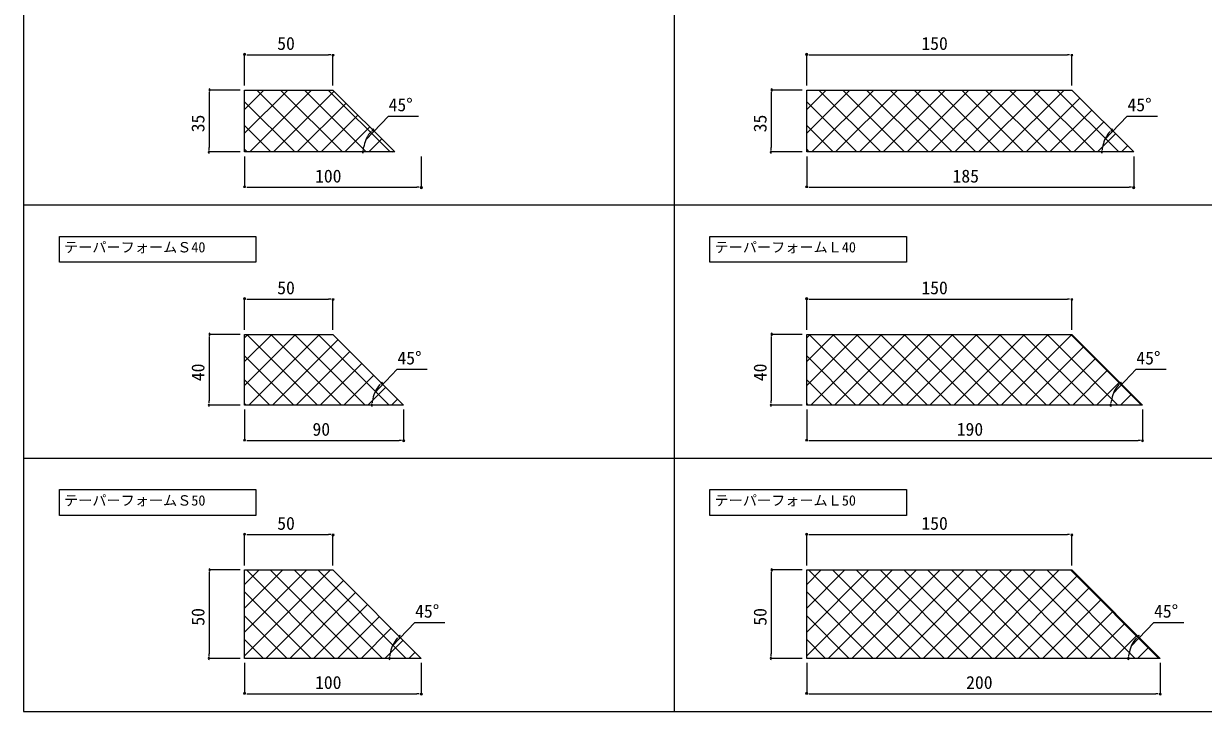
# Model space of a CAD drawing. Units: millimetres on the paper. Extents: x -552 to 552, y -382 to 382.
# Drawn here: x -552 to 115, y -382 to 7 of the extents above; entities that cross this region are included whole.
import ezdxf
from ezdxf.enums import TextEntityAlignment as Align

# ---------------------------------------------------------------- set-up
doc = ezdxf.new("R2010")
doc.units = ezdxf.units.MM
for name, color, linetype, lineweight in [('0-0_0', 7, 'Continuous', 25), ('0-1_WAKU', 7, 'Continuous', 18), ('0-3_MOJI', 7, 'Continuous', 18), ('0-4_sunpo', 7, 'Continuous', 18), ('0-5_HATCH', 9, 'Continuous', 18), ('0-6_dannnetu', 6, 'Continuous', 18)]:
    doc.layers.add(name, color=color, linetype=linetype, lineweight=lineweight)
doc.styles.add('ＭＳ ゴシック', font='')
doc.styles.get('ＭＳ ゴシック').set_extended_font_data('MS Gothic')

msp = doc.modelspace()

# ---------------------------------------------------------------- linework, layer by layer
at = {"layer": '0-0_0', "lineweight": 18}
for p, q in [((-183.971, 334.008), (-183.971, -381.992)), ((-551.971, -95.592), (552.029, -95.592)), ((-551.971, -238.792), (552.029, -238.792))]:
    msp.add_line(p, q, dxfattribs=at)
at = {"layer": '0-0_0'}
for p, q in [((-427.596, -10.592), (-426.346, -10.592)), ((-425.721, -10.592), (-424.471, -10.592)), ((-378.221, -10.592), (-379.471, -10.592)), ((-376.346, -10.592), (-377.596, -10.592)), ((-109.596, -10.592), (-108.346, -10.592)), ((-107.721, -10.592), (-106.471, -10.592)), ((39.779, -10.592), (38.529, -10.592)), ((41.654, -10.592), (40.404, -10.592)), ((-446.971, -29.967), (-446.971, -31.217)), ((-446.971, -31.842), (-446.971, -33.092)), ((-128.971, -29.967), (-128.971, -31.217)), ((-128.971, -31.842), (-128.971, -33.092)), ((-354.146, -52.535), (-354.965, -53.479)), ((63.854, -52.535), (63.035, -53.479)), ((-355.375, -53.951), (-356.195, -54.895)), ((62.625, -53.951), (61.805, -54.895)), ((-446.971, -64.342), (-446.971, -63.092)), ((-446.971, -66.217), (-446.971, -64.967)), ((-359.812, -66.215), (-359.724, -64.968)), ((-359.68, -64.345), (-359.592, -63.098)), ((-128.971, -64.342), (-128.971, -63.092)), ((-128.971, -66.217), (-128.971, -64.967)), ((58.188, -66.215), (58.276, -64.968)), ((58.32, -64.345), (58.408, -63.098)), ((-427.596, -85.592), (-426.346, -85.592)), ((-425.721, -85.592), (-424.471, -85.592)), ((-328.221, -85.592), (-329.471, -85.592)), ((-326.346, -85.592), (-327.596, -85.592)), ((-109.596, -85.592), (-108.346, -85.592)), ((-107.721, -85.592), (-106.471, -85.592)), ((74.779, -85.592), (73.529, -85.592)), ((76.654, -85.592), (75.404, -85.592)), ((-427.596, -148.792), (-426.346, -148.792)), ((-425.721, -148.792), (-424.471, -148.792)), ((-378.221, -148.792), (-379.471, -148.792)), ((-376.346, -148.792), (-377.596, -148.792)), ((-109.596, -148.792), (-108.346, -148.792)), ((-107.721, -148.792), (-106.471, -148.792)), ((39.779, -148.792), (38.529, -148.792)), ((41.654, -148.792), (40.404, -148.792)), ((-446.971, -168.167), (-446.971, -169.417)), ((-446.971, -170.042), (-446.971, -171.292)), ((-128.971, -168.167), (-128.971, -169.417)), ((-128.971, -170.042), (-128.971, -171.292)), ((-350.375, -197.151), (-351.195, -198.095)), ((-349.146, -195.735), (-349.965, -196.679)), ((67.625, -197.151), (66.805, -198.095)), ((68.854, -195.735), (68.035, -196.679)), ((-446.971, -207.542), (-446.971, -206.292)), ((-354.68, -207.545), (-354.592, -206.298)), ((-128.971, -207.542), (-128.971, -206.292)), ((63.32, -207.545), (63.408, -206.298)), ((-446.971, -209.417), (-446.971, -208.167)), ((-354.812, -209.415), (-354.724, -208.168)), ((-128.971, -209.417), (-128.971, -208.167)), ((63.188, -209.415), (63.276, -208.168)), ((-427.596, -228.792), (-426.346, -228.792)), ((-425.721, -228.792), (-424.471, -228.792)), ((-338.221, -228.792), (-339.471, -228.792)), ((-336.346, -228.792), (-337.596, -228.792)), ((-109.596, -228.792), (-108.346, -228.792)), ((-107.721, -228.792), (-106.471, -228.792)), ((79.779, -228.792), (78.529, -228.792)), ((81.654, -228.792), (80.404, -228.792)), ((-427.596, -281.992), (-426.346, -281.992)), ((-425.721, -281.992), (-424.471, -281.992)), ((-378.221, -281.992), (-379.471, -281.992)), ((-376.346, -281.992), (-377.596, -281.992)), ((-109.596, -281.992), (-108.346, -281.992)), ((-107.721, -281.992), (-106.471, -281.992)), ((39.779, -281.992), (38.529, -281.992)), ((41.654, -281.992), (40.404, -281.992)), ((-446.971, -301.367), (-446.971, -302.617)), ((-446.971, -303.242), (-446.971, -304.492)), ((-128.971, -301.367), (-128.971, -302.617)), ((-128.971, -303.242), (-128.971, -304.492)), ((-340.375, -340.351), (-341.195, -341.295)), ((-339.146, -338.935), (-339.965, -339.879)), ((77.625, -340.351), (76.805, -341.295)), ((78.854, -338.935), (78.035, -339.879)), ((-446.971, -350.742), (-446.971, -349.492)), ((-446.971, -352.617), (-446.971, -351.367)), ((-344.812, -352.615), (-344.724, -351.368)), ((-344.68, -350.745), (-344.592, -349.498)), ((-128.971, -350.742), (-128.971, -349.492)), ((-128.971, -352.617), (-128.971, -351.367)), ((73.188, -352.615), (73.276, -351.368)), ((73.32, -350.745), (73.408, -349.498)), ((-427.596, -371.992), (-426.346, -371.992)), ((-425.721, -371.992), (-424.471, -371.992)), ((-328.221, -371.992), (-329.471, -371.992)), ((-326.346, -371.992), (-327.596, -371.992)), ((-109.596, -371.992), (-108.346, -371.992)), ((-107.721, -371.992), (-106.471, -371.992)), ((89.779, -371.992), (88.529, -371.992)), ((91.654, -371.992), (90.404, -371.992))]:
    msp.add_line(p, q, dxfattribs=at)
for centre, start, end in [((-426.971, -10.592), 0, 180), ((-376.971, -10.592), 180, 0), ((-108.971, -10.592), 0, 180), ((41.029, -10.592), 180, 0), ((-446.971, -30.592), 270, 90), ((-128.971, -30.592), 270, 90), ((-354.555, -53.007), 229.02753, 49.02753), ((63.445, -53.007), 229.02753, 49.02753), ((-446.971, -65.592), 90, 270), ((-359.768, -65.592), 85.97247, 265.97247), ((-128.971, -65.592), 90, 270), ((58.232, -65.592), 85.97247, 265.97247), ((-426.971, -85.592), 0, 180), ((-326.971, -85.592), 180, 0), ((-108.971, -85.592), 0, 180), ((76.029, -85.592), 180, 0), ((-426.971, -148.792), 0, 180), ((-376.971, -148.792), 180, 0), ((-108.971, -148.792), 0, 180), ((41.029, -148.792), 180, 0), ((-446.971, -168.792), 270, 90), ((-128.971, -168.792), 270, 90), ((-349.555, -196.207), 229.02753, 49.02753), ((68.445, -196.207), 229.02753, 49.02753), ((-446.971, -208.792), 90, 270), ((-354.768, -208.792), 85.97247, 265.97247), ((-128.971, -208.792), 90, 270), ((63.232, -208.792), 85.97247, 265.97247), ((-426.971, -228.792), 0, 180), ((-336.971, -228.792), 180, 0), ((-108.971, -228.792), 0, 180), ((81.029, -228.792), 180, 0), ((-426.971, -281.992), 0, 180), ((-376.971, -281.992), 180, 0), ((-108.971, -281.992), 0, 180), ((41.029, -281.992), 180, 0), ((-446.971, -301.992), 270, 90), ((-128.971, -301.992), 270, 90), ((-339.555, -339.407), 229.02753, 49.02753), ((78.445, -339.407), 229.02753, 49.02753), ((-446.971, -351.992), 90, 270), ((-344.768, -351.992), 85.97247, 265.97247), ((-128.971, -351.992), 90, 270), ((73.232, -351.992), 85.97247, 265.97247), ((-426.971, -371.992), 0, 180), ((-326.971, -371.992), 180, 0), ((-108.971, -371.992), 0, 180), ((91.029, -371.992), 180, 0)]:
    msp.add_arc(centre, 0.625, start, end, dxfattribs=at)
at = {"layer": '0-1_WAKU'}
msp.add_lwpolyline([(-551.971, -381.992), (552.029, -381.992), (552.029, 382.008), (-551.971, 382.008)], close=True, dxfattribs=at)
at = {"layer": '0-3_MOJI'}
for points in [[(-531.687, -113.362), (-420.531, -113.362), (-420.531, -127.943), (-531.687, -127.943)], [(-163.687, -113.362), (-52.531, -113.362), (-52.531, -127.943), (-163.687, -127.943)], [(-531.687, -256.562), (-420.531, -256.562), (-420.531, -271.143), (-531.687, -271.143)], [(-163.687, -256.562), (-52.531, -256.562), (-52.531, -271.143), (-163.687, -271.143)]]:
    msp.add_lwpolyline(points, close=True, dxfattribs=at)
at = {"layer": '0-4_sunpo'}
for p, q in [((-426.971, -28.092), (-426.971, -10.592)), ((-424.471, -10.592), (-379.471, -10.592)), ((-376.971, -28.092), (-376.971, -10.592)), ((-108.971, -28.092), (-108.971, -10.592)), ((-106.471, -10.592), (38.529, -10.592)), ((41.029, -28.092), (41.029, -10.592)), ((-429.471, -30.592), (-446.971, -30.592)), ((-446.971, -33.092), (-446.971, -63.092)), ((-111.471, -30.592), (-128.971, -30.592)), ((-128.971, -33.092), (-128.971, -63.092)), ((-429.471, -65.592), (-446.971, -65.592)), ((-111.471, -65.592), (-128.971, -65.592)), ((-426.971, -68.092), (-426.971, -85.592)), ((-326.971, -68.092), (-326.971, -85.592)), ((-108.971, -68.092), (-108.971, -85.592)), ((76.029, -68.092), (76.029, -85.592)), ((-424.471, -85.592), (-329.471, -85.592)), ((-106.471, -85.592), (73.529, -85.592)), ((-426.971, -166.292), (-426.971, -148.792)), ((-424.471, -148.792), (-379.471, -148.792)), ((-376.971, -166.292), (-376.971, -148.792)), ((-108.971, -166.292), (-108.971, -148.792)), ((-106.471, -148.792), (38.529, -148.792)), ((41.029, -166.292), (41.029, -148.792)), ((-429.471, -168.792), (-446.971, -168.792)), ((-446.971, -171.292), (-446.971, -206.292)), ((-111.471, -168.792), (-128.971, -168.792)), ((-128.971, -171.292), (-128.971, -206.292)), ((-429.471, -208.792), (-446.971, -208.792)), ((-426.971, -211.292), (-426.971, -228.792)), ((-336.971, -211.292), (-336.971, -228.792)), ((-111.471, -208.792), (-128.971, -208.792)), ((-108.971, -211.292), (-108.971, -228.792)), ((81.029, -211.292), (81.029, -228.792)), ((-424.471, -228.792), (-339.471, -228.792)), ((-106.471, -228.792), (78.529, -228.792)), ((-426.971, -299.492), (-426.971, -281.992)), ((-424.471, -281.992), (-379.471, -281.992)), ((-376.971, -299.492), (-376.971, -281.992)), ((-108.971, -299.492), (-108.971, -281.992)), ((-106.471, -281.992), (38.529, -281.992)), ((41.029, -299.492), (41.029, -281.992)), ((-429.471, -301.992), (-446.971, -301.992)), ((-446.971, -304.492), (-446.971, -349.492)), ((-111.471, -301.992), (-128.971, -301.992)), ((-128.971, -304.492), (-128.971, -349.492)), ((-429.471, -351.992), (-446.971, -351.992)), ((-111.471, -351.992), (-128.971, -351.992)), ((-426.971, -354.492), (-426.971, -371.992)), ((-326.971, -354.492), (-326.971, -371.992)), ((-108.971, -354.492), (-108.971, -371.992)), ((91.029, -354.492), (91.029, -371.992)), ((-424.471, -371.992), (-329.471, -371.992)), ((-106.471, -371.992), (88.529, -371.992))]:
    msp.add_line(p, q, dxfattribs=at)
for points in [[(-358.413, -58.781), (-345.581, -45.277), (-328.584, -45.277)], [(59.587, -58.781), (72.419, -45.277), (89.416, -45.277)], [(-353.413, -201.981), (-340.581, -188.477), (-323.584, -188.477)], [(64.587, -201.981), (77.419, -188.477), (94.416, -188.477)], [(-343.413, -345.181), (-330.581, -331.677), (-313.584, -331.677)], [(74.587, -345.181), (87.419, -331.677), (104.416, -331.677)]]:
    msp.add_lwpolyline(points, dxfattribs=at)
for centre in [(-341.971, -65.592), (76.029, -65.592), (-336.971, -208.792), (81.029, -208.792), (-326.971, -351.992), (91.029, -351.992)]:
    msp.add_arc(centre, 17.797, 143.05506, 171.94494, dxfattribs=at)
at = {"layer": '0-5_HATCH'}
for p, q in [((-426.971, -41.557), (-416.006, -30.592)), ((-426.971, -55.027), (-402.536, -30.592)), ((-424.065, -65.592), (-389.065, -30.592)), ((-385.084, -65.592), (-420.084, -30.592)), ((-410.595, -65.592), (-376.283, -31.28)), ((-371.614, -65.592), (-406.614, -30.592)), ((-358.144, -65.592), (-393.144, -30.592)), ((-344.673, -65.592), (-379.673, -30.592)), ((-108.971, -41.557), (-98.006, -30.592)), ((-108.971, -55.027), (-84.536, -30.592)), ((-106.065, -65.592), (-71.065, -30.592)), ((-67.084, -65.592), (-102.084, -30.592)), ((-92.595, -65.592), (-57.595, -30.592)), ((-53.614, -65.592), (-88.614, -30.592)), ((-79.125, -65.592), (-44.125, -30.592)), ((-40.144, -65.592), (-75.144, -30.592)), ((-65.654, -65.592), (-30.654, -30.592)), ((-26.673, -65.592), (-61.673, -30.592)), ((-52.184, -65.592), (-17.184, -30.592)), ((-13.203, -65.592), (-48.203, -30.592)), ((-38.713, -65.592), (-3.713, -30.592)), ((0.268, -65.592), (-34.732, -30.592)), ((-25.243, -65.592), (9.757, -30.592)), ((13.738, -65.592), (-21.262, -30.592)), ((-11.773, -65.592), (23.227, -30.592)), ((27.208, -65.592), (-7.792, -30.592)), ((1.698, -65.592), (36.698, -30.592)), ((40.679, -65.592), (5.679, -30.592)), ((54.149, -65.592), (19.149, -30.592)), ((67.62, -65.592), (32.62, -30.592)), ((-398.555, -65.592), (-426.971, -37.176)), ((-397.125, -65.592), (-369.548, -38.015)), ((-80.555, -65.592), (-108.971, -37.176)), ((15.168, -65.592), (45.599, -35.161)), ((-383.654, -65.592), (-362.813, -44.75)), ((28.638, -65.592), (52.334, -41.897)), ((-412.025, -65.592), (-426.971, -50.646)), ((-370.184, -65.592), (-356.077, -51.485)), ((-94.025, -65.592), (-108.971, -50.646)), ((42.109, -65.592), (59.069, -48.632)), ((-356.713, -65.592), (-349.342, -58.221)), ((55.579, -65.592), (65.804, -55.367)), ((-425.495, -65.592), (-426.971, -64.117)), ((-343.243, -65.592), (-342.607, -64.956)), ((-107.495, -65.592), (-108.971, -64.117)), ((69.05, -65.592), (72.539, -62.102)), ((-426.971, -170.713), (-425.05, -168.792)), ((-426.971, -184.183), (-411.579, -168.792)), ((-426.971, -197.654), (-398.109, -168.792)), ((-385.657, -208.792), (-425.657, -168.792)), ((-424.638, -208.792), (-384.638, -168.792)), ((-372.187, -208.792), (-412.187, -168.792)), ((-411.168, -208.792), (-374.069, -171.693)), ((-358.717, -208.792), (-398.717, -168.792)), ((-345.246, -208.792), (-385.246, -168.792)), ((-108.971, -170.713), (-107.05, -168.792)), ((-108.971, -184.183), (-93.579, -168.792)), ((-108.971, -197.654), (-80.109, -168.792)), ((-67.657, -208.792), (-107.657, -168.792)), ((-106.638, -208.792), (-66.638, -168.792)), ((-54.187, -208.792), (-94.187, -168.792)), ((-93.168, -208.792), (-53.168, -168.792)), ((-40.717, -208.792), (-80.717, -168.792)), ((-79.698, -208.792), (-39.698, -168.792)), ((-27.246, -208.792), (-67.246, -168.792)), ((-66.227, -208.792), (-26.227, -168.792)), ((-13.776, -208.792), (-53.776, -168.792)), ((-52.757, -208.792), (-12.757, -168.792)), ((-0.306, -208.792), (-40.306, -168.792)), ((-39.287, -208.792), (0.713, -168.792)), ((13.165, -208.792), (-26.835, -168.792)), ((-25.816, -208.792), (14.184, -168.792)), ((26.635, -208.792), (-13.365, -168.792)), ((-12.346, -208.792), (27.654, -168.792)), ((40.106, -208.792), (0.106, -168.792)), ((1.125, -208.792), (41.077, -168.84)), ((53.576, -208.792), (13.576, -168.792)), ((67.046, -208.792), (27.046, -168.792)), ((80.517, -208.792), (40.517, -168.792)), ((-397.698, -208.792), (-367.334, -178.428)), ((14.595, -208.792), (47.812, -175.575)), ((-399.128, -208.792), (-426.971, -180.949)), ((-384.227, -208.792), (-360.599, -185.164)), ((-81.128, -208.792), (-108.971, -180.949)), ((28.065, -208.792), (54.547, -182.31)), ((-370.757, -208.792), (-353.864, -191.899)), ((41.536, -208.792), (61.282, -189.045)), ((-412.598, -208.792), (-426.971, -194.419)), ((-357.287, -208.792), (-347.129, -198.634)), ((-94.598, -208.792), (-108.971, -194.419)), ((55.006, -208.792), (68.018, -195.78)), ((-343.816, -208.792), (-340.394, -205.369)), ((68.476, -208.792), (74.753, -202.516)), ((-426.069, -208.792), (-426.971, -207.89)), ((-108.069, -208.792), (-108.971, -207.89)), ((-426.971, -310.196), (-418.767, -301.992)), ((-426.971, -323.666), (-405.297, -301.992)), ((-426.971, -337.137), (-391.826, -301.992)), ((-426.971, -350.607), (-378.356, -301.992)), ((-375.904, -351.992), (-425.904, -301.992)), ((-362.434, -351.992), (-412.434, -301.992)), ((-348.964, -351.992), (-398.964, -301.992)), ((-335.493, -351.992), (-385.493, -301.992)), ((-108.971, -310.196), (-100.767, -301.992)), ((-108.971, -323.666), (-87.297, -301.992)), ((-108.971, -337.137), (-73.826, -301.992)), ((-108.971, -350.607), (-60.356, -301.992)), ((-57.904, -351.992), (-107.904, -301.992)), ((-96.885, -351.992), (-46.885, -301.992)), ((-44.434, -351.992), (-94.434, -301.992)), ((-83.415, -351.992), (-33.415, -301.992)), ((-30.964, -351.992), (-80.964, -301.992)), ((-69.945, -351.992), (-19.945, -301.992)), ((-17.493, -351.992), (-67.493, -301.992)), ((-56.474, -351.992), (-6.474, -301.992)), ((-4.023, -351.992), (-54.023, -301.992)), ((-43.004, -351.992), (6.996, -301.992)), ((9.448, -351.992), (-40.552, -301.992)), ((-29.534, -351.992), (20.466, -301.992)), ((22.918, -351.992), (-27.082, -301.992)), ((-16.063, -351.992), (33.937, -301.992)), ((36.388, -351.992), (-13.612, -301.992)), ((-2.593, -351.992), (44.218, -305.181)), ((49.859, -351.992), (-0.141, -301.992)), ((63.329, -351.992), (13.329, -301.992)), ((76.799, -351.992), (26.799, -301.992)), ((90.27, -351.992), (40.27, -301.992)), ((-414.885, -351.992), (-370.928, -308.035)), ((10.878, -351.992), (50.953, -311.916)), ((-389.375, -351.992), (-426.971, -314.396)), ((-401.415, -351.992), (-364.193, -314.77)), ((-71.375, -351.992), (-108.971, -314.396)), ((24.348, -351.992), (57.689, -318.651)), ((-387.945, -351.992), (-357.458, -321.505)), ((37.818, -351.992), (64.424, -325.387)), ((-402.845, -351.992), (-426.971, -327.866)), ((-374.474, -351.992), (-350.723, -328.24)), ((-84.845, -351.992), (-108.971, -327.866)), ((51.289, -351.992), (71.159, -332.122)), ((-361.004, -351.992), (-343.987, -334.975)), ((64.759, -351.992), (77.894, -338.857)), ((-416.316, -351.992), (-426.971, -341.337)), ((-347.534, -351.992), (-337.252, -341.711)), ((-98.316, -351.992), (-108.971, -341.337)), ((78.23, -351.992), (84.629, -345.592)), ((-334.063, -351.992), (-330.517, -348.446))]:
    msp.add_line(p, q, dxfattribs=at)
at = {"layer": '0-6_dannnetu'}
for points in [[(-341.971, -65.592), (-426.971, -65.592), (-426.971, -30.592), (-376.971, -30.592)], [(76.029, -65.592), (-108.971, -65.592), (-108.971, -30.592), (41.029, -30.592)], [(-336.971, -208.792), (-426.971, -208.792), (-426.971, -168.792), (-376.971, -168.792)], [(81.029, -208.792), (-108.971, -208.792), (-108.971, -168.792), (41.029, -168.792)], [(-326.971, -351.992), (-426.971, -351.992), (-426.971, -301.992), (-376.971, -301.992)], [(91.029, -351.992), (-108.971, -351.992), (-108.971, -301.992), (41.029, -301.992)]]:
    msp.add_lwpolyline(points, close=True, dxfattribs=at)

# ---------------------------------------------------------------- texts
at = {"layer": '0-3_MOJI', "style": 'ＭＳ ゴシック'}
for s, p in [('テーパーフォームＳ40', (-529.087, -124.168)), ('テーパーフォームＬ40', (-161.087, -124.168)), ('テーパーフォームＳ50', (-529.087, -267.368)), ('テーパーフォームＬ50', (-161.087, -267.368))]:
    msp.add_text(s, height=5.865, dxfattribs=at).set_placement(p, align=Align.BOTTOM_LEFT)
at = {"layer": '0-4_sunpo', "style": 'ＭＳ ゴシック'}
for s, p in [('50', (-408.494, -10.092)), ('150', (-44.098, -10.092)), ('45°', (-345.487, -44.777)), ('45°', (72.513, -44.777)), ('100', (-387.098, -85.092)), ('185', (-26.471, -85.092)), ('50', (-408.494, -148.292)), ('150', (-44.098, -148.292)), ('45°', (-340.487, -187.977)), ('45°', (77.513, -187.977)), ('90', (-388.544, -228.292)), ('190', (-24.098, -228.292)), ('50', (-408.494, -281.492)), ('150', (-44.098, -281.492)), ('45°', (-330.487, -331.177)), ('45°', (87.513, -331.177)), ('100', (-387.098, -371.492)), ('200', (-18.768, -371.492))]:
    msp.add_text(s, height=7.331, dxfattribs=at).set_placement(p, align=Align.BOTTOM_LEFT)
for s, p in [('35', (-447.471, -54.488)), ('35', (-129.471, -54.488)), ('40', (-447.471, -195.239)), ('40', (-129.471, -195.239)), ('50', (-447.471, -333.515)), ('50', (-129.471, -333.515))]:
    msp.add_text(s, height=7.331, rotation=90, dxfattribs=at).set_placement(p, align=Align.BOTTOM_LEFT)

doc.saveas('drawing.dxf')
